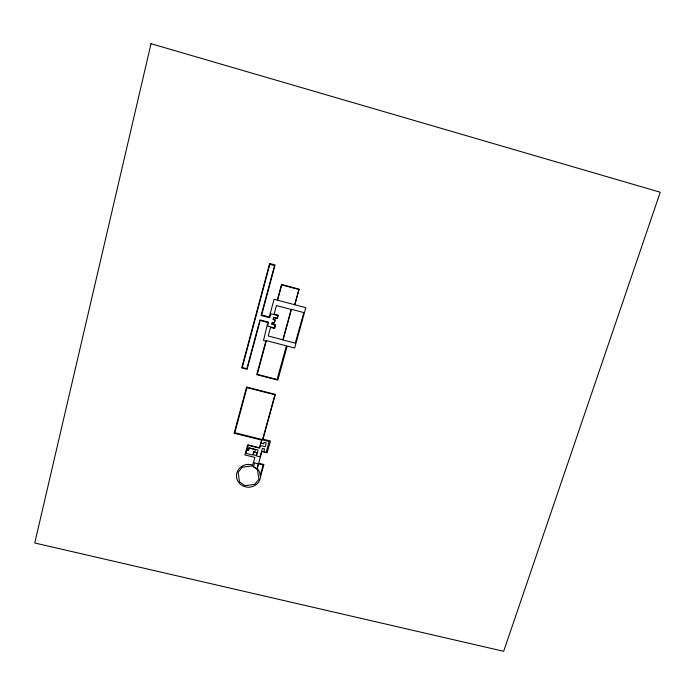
<?xml version="1.0" encoding="UTF-8"?>
<svg xmlns="http://www.w3.org/2000/svg" width="695" height="695" viewBox="0 0 695 695"><rect width="100%" height="100%" fill="white"/><g stroke="black" fill="none" stroke-linecap="round" stroke-linejoin="round"><path stroke-width="1.04" d="M151.032 43.698L34.75 542.986L503.666 651.302L660.25 192.237L151.032 43.698M269.634 263.474L241.738 367.907L247.09 369.28L260.191 320.473L267.81 322.48L263.501 340.481L265.846 341.089L256.759 374.674L277.835 380.087L287.209 346.058L294.671 348.004L305.835 307.677L294.854 304.757L299.137 289.163L281.536 284.446L277.279 300.153L274.065 299.293L269.286 316.99L261.659 314.983L275.09 264.951L269.634 263.474M269.834 264.309L242.242 367.551L246.838 368.732L259.939 319.891L268.461 322.132A27.166 26.645 -3.6 0 0 267.905 326.19L274.516 327.927L275.255 325.217L271.745 324.287L272.266 322.367L274.204 322.88L274.985 319.987L273.048 319.474L273.639 317.294L277.157 318.223L277.87 315.599L271.206 313.845A30.658 30.076 -4.9 0 0 269.634 317.763L261.112 315.513L274.508 265.568L269.834 264.309M246.551 387.072L234.119 433.237L261.563 440.074L259.452 447.736L247.646 444.809L244.892 454.93L254.952 457.414L252.598 465.051A12.067 11.424 -0.8 0 0 236.847 472.913A12.067 11.424 -0.8 0 0 246.464 487.065A12.067 11.424 -0.8 0 0 260.538 476.744L263.9 464.521L258.67 463.226L261.919 451.481L267.158 452.784L270.424 440.986L263.005 439.136L275.333 394.404L246.551 387.072M246.968 387.628L234.823 432.724L262.536 439.631L274.907 394.743L246.968 387.628M266.394 340.628L257.263 374.353L277.131 379.461L286.383 345.841L266.394 340.628M281.762 284.915L277.618 300.188L294.697 304.731L298.876 289.502L281.762 284.915M270.529 327.415L268.209 335.98L282.856 339.812L291.17 309.466L276.445 305.557L274.143 314.07L278.209 315.148L277.253 318.658L273.778 317.737L273.335 319.37L275.185 319.856L274.299 323.106L272.457 322.619L272.075 324.018L275.55 324.93L274.586 328.483L270.529 327.415M246.89 449.952L245.96 453.34L252.815 455.034L253.779 451.507L254.804 451.759L255.386 449.613L249.184 448.075L248.558 450.369L246.89 449.952M248.297 445.33L247.072 449.813L248.402 450.143L249.027 447.832L258.08 450.073L256.464 455.937L260.043 456.824L262.371 448.405L264.578 448.953L263.805 451.741L266.15 452.323L269.147 441.516L261.998 439.735L261.059 443.167L263.631 443.81L264.039 442.333L266.255 442.88L265.186 446.746L260.399 445.556L259.678 448.162L248.297 445.33M291.474 309.301L283.065 339.959L295.297 343.156L303.767 312.568L291.474 309.301M253.953 451.906L253.18 454.721L256.108 455.442L256.881 452.636L253.953 451.906M254.587 462.913L253.562 466.658L256.855 468.925L258.262 463.817L254.587 462.913M258.61 463.904L257.306 468.612A11.494 10.877 -0.9 0 1 260.173 475.893L263.188 465.033L258.61 463.904M242.294 467.196L238.185 472.27L239.436 481.661L244.857 485.692L254.735 484.354L258.922 479.203L257.471 469.577L252.155 465.885L242.294 467.196"/></g></svg>
